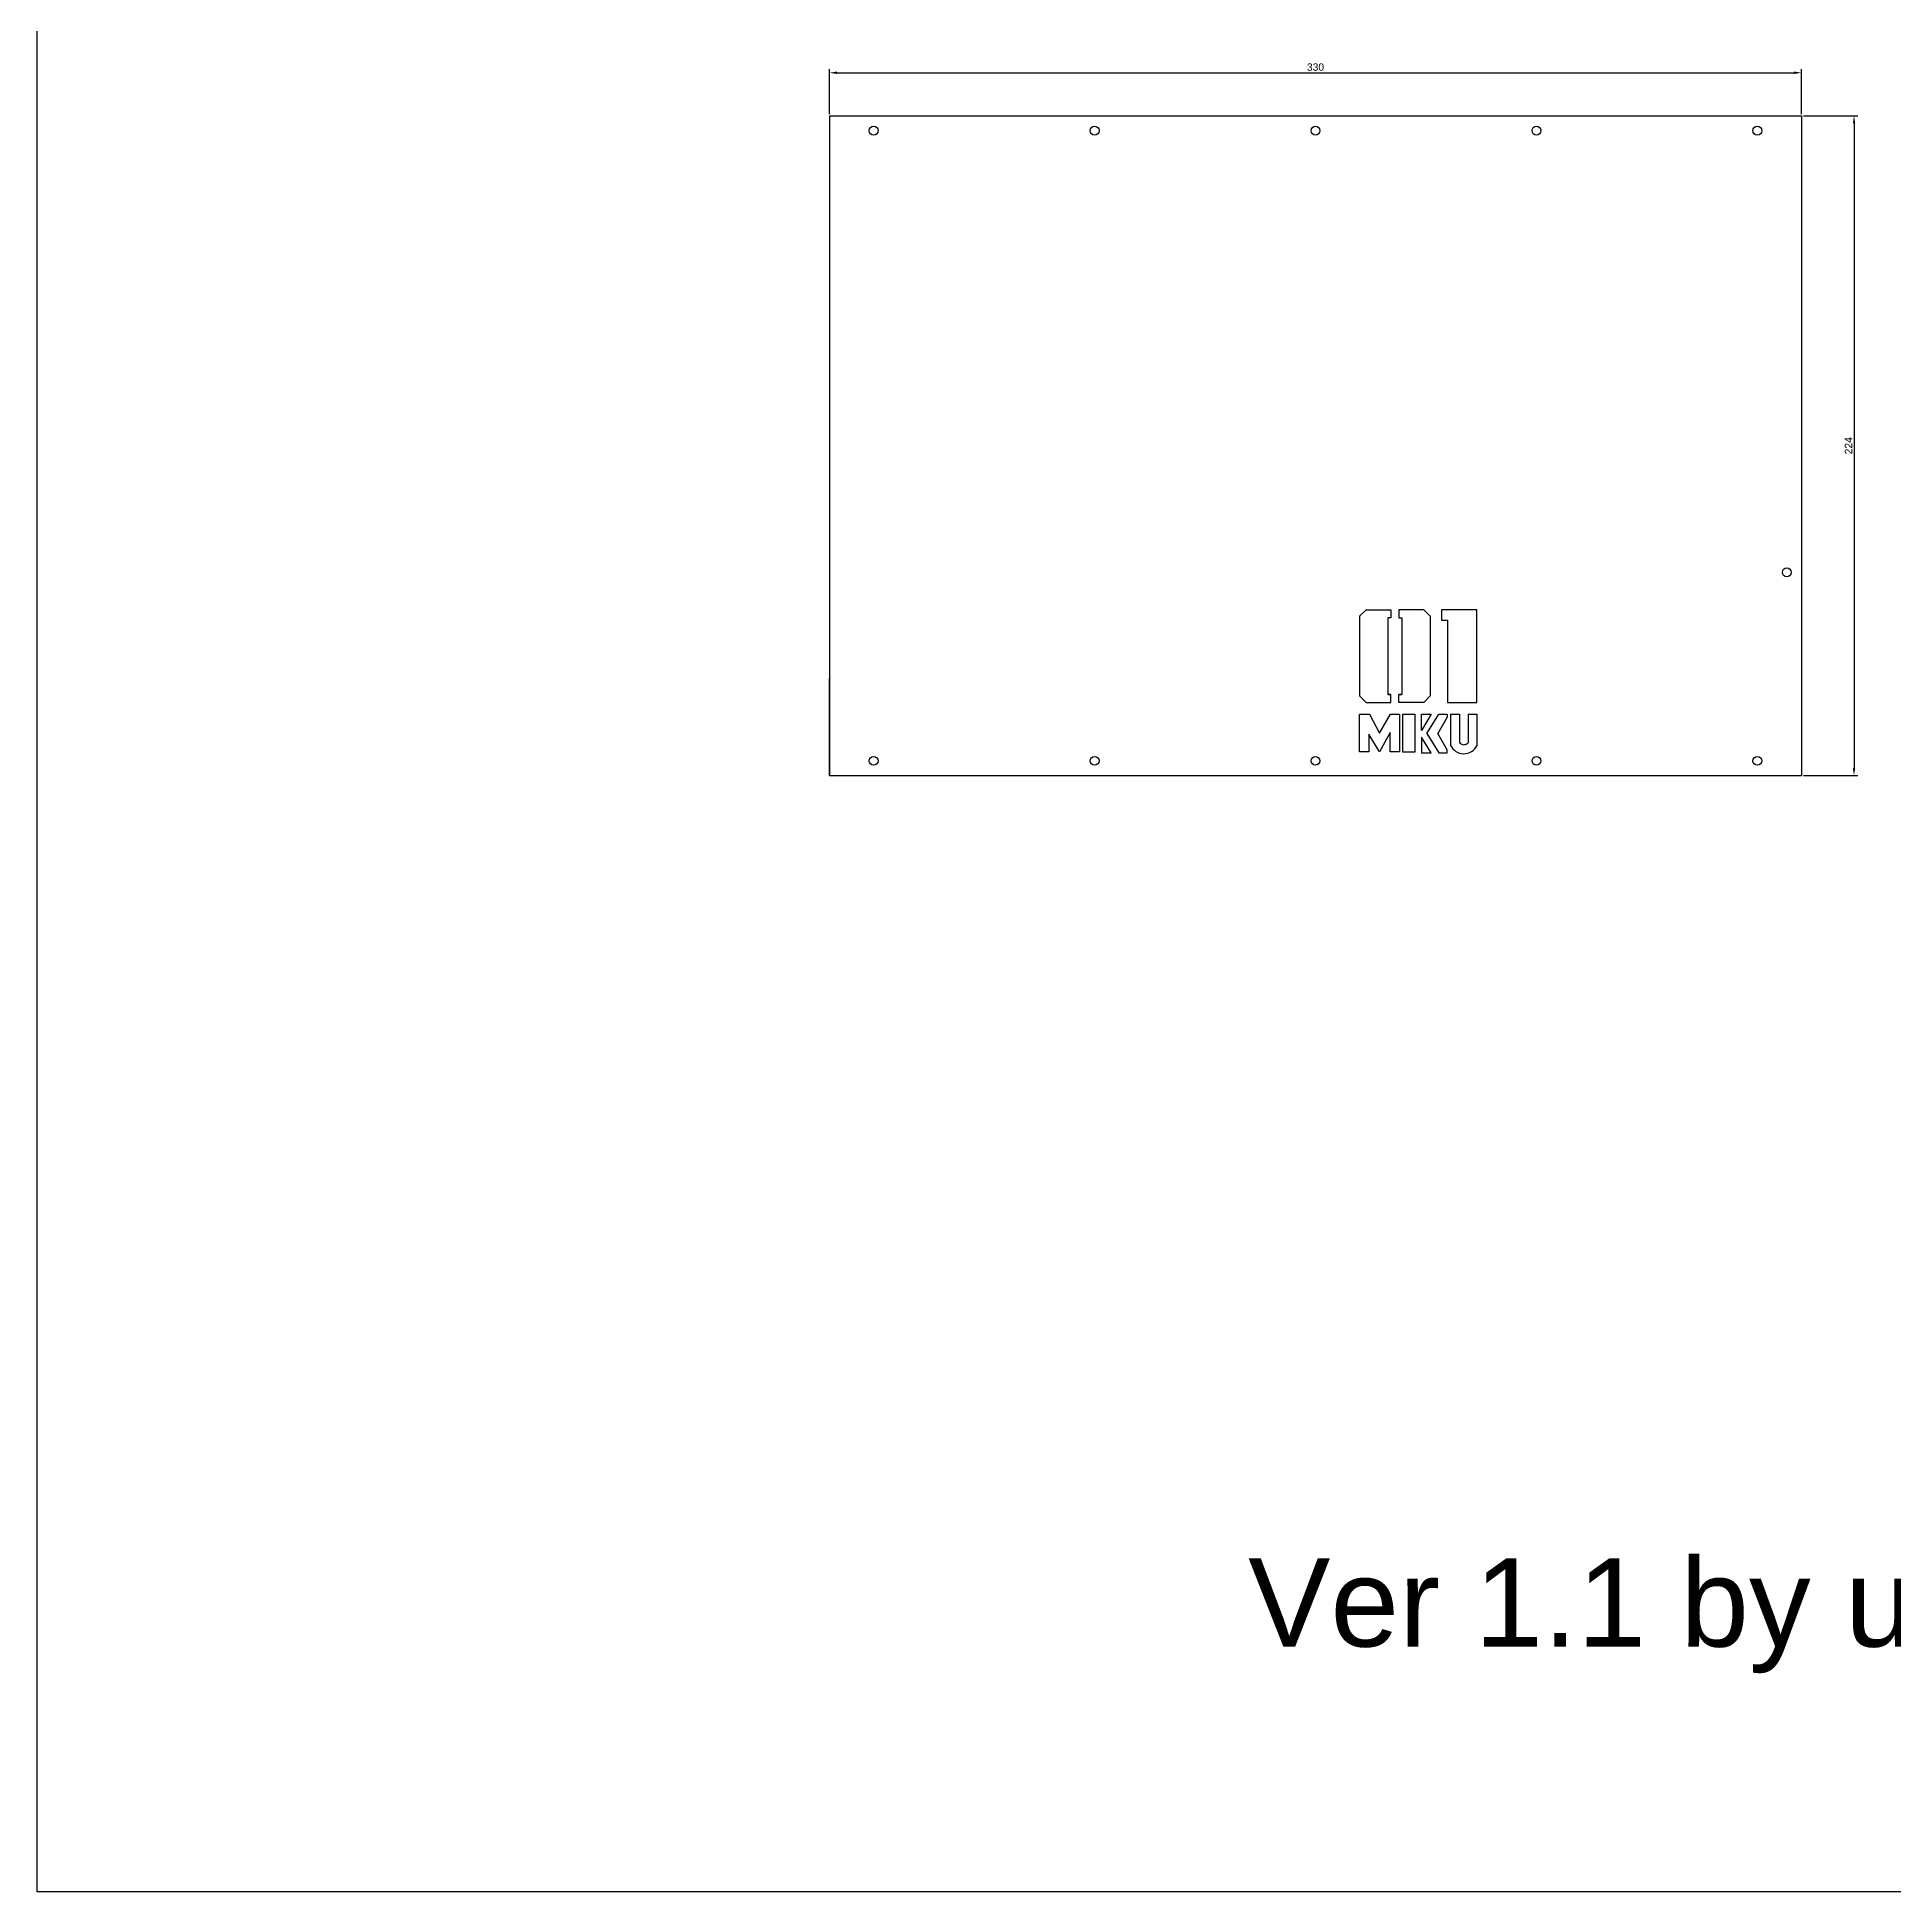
# Model space of a CAD drawing. Header units: millimetres. Extents: x 2208 to 3468, y 425 to 2580.
# Drawn here: x 2208 to 2839, y 425 to 1055 of the extents above; entities that cross this region are included whole.
import ezdxf

# ---------------------------------------------------------------- set-up
doc = ezdxf.new("R2010")
doc.units = ezdxf.units.MM
doc.styles.get("Standard").update_dxf_attribs({"font": 'arial.ttf'})
doc.dimstyles.new('ISO-25', dxfattribs={"dimtxt": 2.5, "dimasz": 2.5, "dimexe": 1.25, "dimexo": 0.625, "dimtad": 1, "dimtxsty": 'Standard', "dimcen": 2.5, "dimadec": 0, "dimazin": 0, "dimtfac": 1, "dimtmove": 0, "dimatfit": 3, "dimfxl": 1, "dimarcsym": 0})

# ---------------------------------------------------------------- blocks, each defined once
blk = doc.blocks.new('*D51')
at = {"color": 0, "lineweight": -2, "transparency": 16777216}
for p, q in [((2807.62, 1027.83), (2826.07, 1027.83)), ((2824.82, 1025.33), (2824.82, 806.33)), ((2807.62, 803.83), (2826.07, 803.83))]:
    blk.add_line(p, q, dxfattribs=at)
at = {"color": 0, "transparency": 16777216}
for points in [[(2824.41, 1025.33), (2825.24, 1025.33), (2824.82, 1027.83)], [(2824.41, 806.33), (2825.24, 806.33), (2824.82, 803.83)]]:
    blk.add_solid(points, dxfattribs=at)
at = {"layer": 'Defpoints', "color": 0, "transparency": 16777216}
for p in [(2806.99, 1027.83), (2806.99, 803.83), (2824.82, 803.83)]:
    blk.add_point(p, dxfattribs=at)
at = {"color": 0, "transparency": 16777216, "insert": (2822.94, 915.83), "char_height": 2.5, "attachment_point": 5, "rotation": 90}
blk.add_mtext('224', dxfattribs=at)
blk = doc.blocks.new('*D52')
at = {"color": 0, "lineweight": -2, "transparency": 16777216}
for p, q in [((2476.99, 1028.46), (2476.99, 1043.74)), ((2479.49, 1042.49), (2804.49, 1042.49)), ((2806.99, 1028.46), (2806.99, 1043.74))]:
    blk.add_line(p, q, dxfattribs=at)
at = {"color": 0, "transparency": 16777216}
for points in [[(2479.49, 1042.91), (2479.49, 1042.07), (2476.99, 1042.49)], [(2804.49, 1042.91), (2804.49, 1042.07), (2806.99, 1042.49)]]:
    blk.add_solid(points, dxfattribs=at)
at = {"layer": 'Defpoints', "color": 0, "transparency": 16777216}
for p in [(2806.99, 1042.49), (2476.99, 1027.83), (2806.99, 1027.83)]:
    blk.add_point(p, dxfattribs=at)
at = {"color": 0, "transparency": 16777216, "insert": (2641.99, 1044.39), "char_height": 2.5, "attachment_point": 5}
blk.add_mtext('330', dxfattribs=at)

msp = doc.modelspace()

# ---------------------------------------------------------------- linework, layer by layer
for p, q in [((2476.99, 1027.834), (2806.99, 1027.834)), ((2476.99, 1027.834), (2476.99, 803.834)), ((2806.99, 1027.834), (2806.99, 803.834)), ((2659.195, 860.125), (2656.958, 857.905)), ((2656.958, 857.905), (2656.958, 830.884)), ((2659.195, 860.125), (2667.609, 860.125)), ((2667.609, 860.125), (2667.609, 857.389)), ((2678.712, 860.125), (2670.299, 860.125)), ((2670.299, 860.125), (2670.299, 857.389)), ((2678.712, 860.125), (2680.95, 857.905)), ((2680.95, 857.905), (2680.95, 830.884)), ((2684.817, 860.125), (2684.817, 856.581)), ((2696.8, 860.125), (2684.817, 860.125)), ((2696.8, 828.664), (2696.8, 860.125)), ((2667.609, 857.389), (2666.594, 857.389)), ((2666.594, 857.389), (2666.594, 831.4)), ((2670.299, 857.389), (2671.313, 857.389)), ((2671.313, 857.389), (2671.313, 831.4)), ((2684.817, 856.581), (2686.843, 856.581)), ((2686.843, 856.581), (2686.843, 828.664)), ((2476.99, 803.834), (2476.99, 836.834)), ((2659.195, 828.664), (2656.958, 830.884)), ((2659.195, 828.664), (2667.609, 828.664)), ((2666.594, 831.4), (2667.609, 831.4)), ((2667.609, 831.4), (2666.594, 831.4)), ((2667.609, 828.664), (2667.609, 831.4)), ((2671.313, 831.4), (2670.299, 831.4)), ((2670.299, 828.664), (2670.299, 831.4)), ((2670.299, 831.4), (2671.313, 831.4)), ((2678.712, 828.664), (2670.299, 828.664)), ((2678.712, 828.664), (2680.95, 830.884)), ((2686.843, 828.664), (2693.882, 828.664)), ((2693.882, 828.664), (2696.8, 828.664)), ((2656.958, 824.695), (2660.283, 824.695)), ((2656.958, 811.835), (2656.958, 824.695)), ((2660.283, 824.695), (2663.766, 818.245)), ((2663.766, 818.245), (2667.447, 824.695)), ((2667.447, 824.695), (2670.534, 824.695)), ((2670.534, 824.695), (2670.534, 811.835)), ((2671.683, 824.695), (2675.68, 824.695)), ((2671.683, 811.756), (2671.683, 824.695)), ((2675.68, 824.695), (2675.68, 811.756)), ((2677.927, 824.695), (2681.223, 824.695)), ((2681.223, 824.695), (2677.927, 819.117)), ((2677.927, 819.117), (2677.927, 824.695)), ((2679.766, 818.101), (2683.83, 824.695)), ((2686.718, 823.604), (2683.488, 818.101)), ((2683.83, 824.695), (2686.718, 824.695)), ((2686.718, 824.695), (2686.718, 823.604)), ((2687.866, 824.695), (2687.866, 814.054)), ((2687.866, 824.695), (2690.864, 824.695)), ((2690.864, 824.695), (2690.864, 815.124)), ((2693.784, 824.695), (2693.784, 814.985)), ((2693.784, 824.695), (2696.781, 824.695)), ((2696.781, 824.695), (2696.781, 813.926)), ((2663.766, 811.914), (2660.124, 817.929)), ((2660.124, 817.929), (2660.124, 811.835)), ((2667.328, 818.443), (2663.766, 811.914)), ((2667.328, 811.835), (2667.328, 818.443)), ((2677.927, 816.838), (2677.927, 811.536)), ((2681.223, 811.536), (2677.927, 816.838)), ((2679.766, 818.101), (2683.83, 811.507)), ((2686.718, 812.599), (2683.488, 818.101)), ((2660.124, 811.835), (2656.958, 811.835)), ((2670.534, 811.835), (2667.328, 811.835)), ((2675.68, 811.756), (2671.683, 811.756)), ((2677.927, 811.536), (2681.223, 811.536)), ((2683.83, 811.507), (2686.718, 811.507)), ((2686.718, 811.507), (2686.718, 812.599)), ((2476.99, 803.834), (2806.99, 803.834))]:
    msp.add_line(p, q)
msp.add_lwpolyline([(2207.972, 2580.405), (3468.29, 2580.405), (3468.29, 424.76), (2207.972, 424.76)], close=True)
for centre in [(2491.99, 1022.834), (2566.99, 1022.834), (2641.99, 1022.834), (2716.99, 1022.834), (2791.99, 1022.834), (2801.99, 872.834), (2491.99, 808.834), (2566.99, 808.834), (2641.99, 808.834), (2716.99, 808.834), (2791.99, 808.834)]:
    msp.add_circle(centre, 1.5)
for centre, radius, start, end in [((2692.356, 816.219), 4.984, 205.738302, 332.614589), ((2692.375, 816.126), 1.813, 213.530757, 321.027627)]:
    msp.add_arc(centre, radius, start, end)

# ---------------------------------------------------------------- texts
at = {"insert": (2619.096, 538.045), "char_height": 30, "attachment_point": 1}
msp.add_mtext_dynamic_manual_height_columns('Ver 1.1 by unclegen', width=428.21662, gutter_width=12.5, heights=[38.943], dxfattribs=at)

# ---------------------------------------------------------------- dimensions: what is measured, and where the dimension line sits
dim = msp.add_linear_dim(base=(2806.99, 1042.489), p1=(2476.99, 1027.834), p2=(2806.99, 1027.834), dimstyle='ISO-25')
dim.commit()
dim.dimension.update_dxf_attribs({"geometry": '*D52', "text_midpoint": (2641.99, 1044.391)})
dim = msp.add_linear_dim(base=(2824.824, 803.834), p1=(2806.99, 1027.834), p2=(2806.99, 803.834), angle=90, dimstyle='ISO-25')
dim.commit()
dim.dimension.update_dxf_attribs({"geometry": '*D51', "text_midpoint": (2822.944, 915.834)})

doc.saveas('drawing.dxf')
